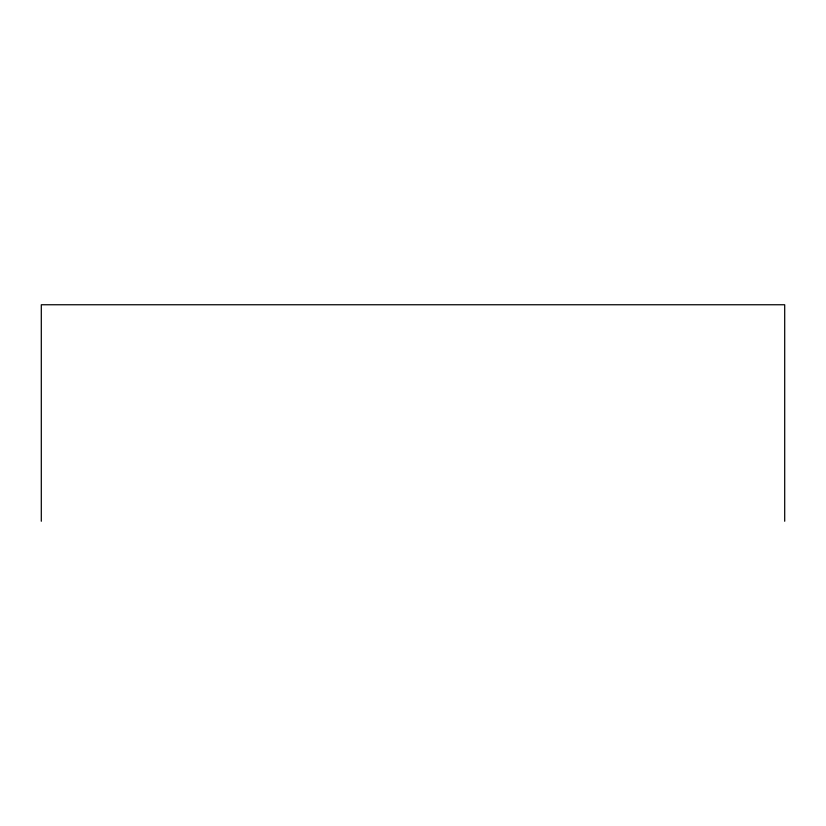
<?xml version="1.0" encoding="UTF-8"?>
<svg xmlns="http://www.w3.org/2000/svg" width="826" height="826" viewBox="0 0 826 826"><rect width="100%" height="100%" fill="white"/><g stroke="black" fill="none" stroke-linecap="round" stroke-linejoin="round"><path stroke-width="1.24" d="M784.7 521.247L784.7 304.753L41.3 304.753L41.3 521.247"/></g></svg>
